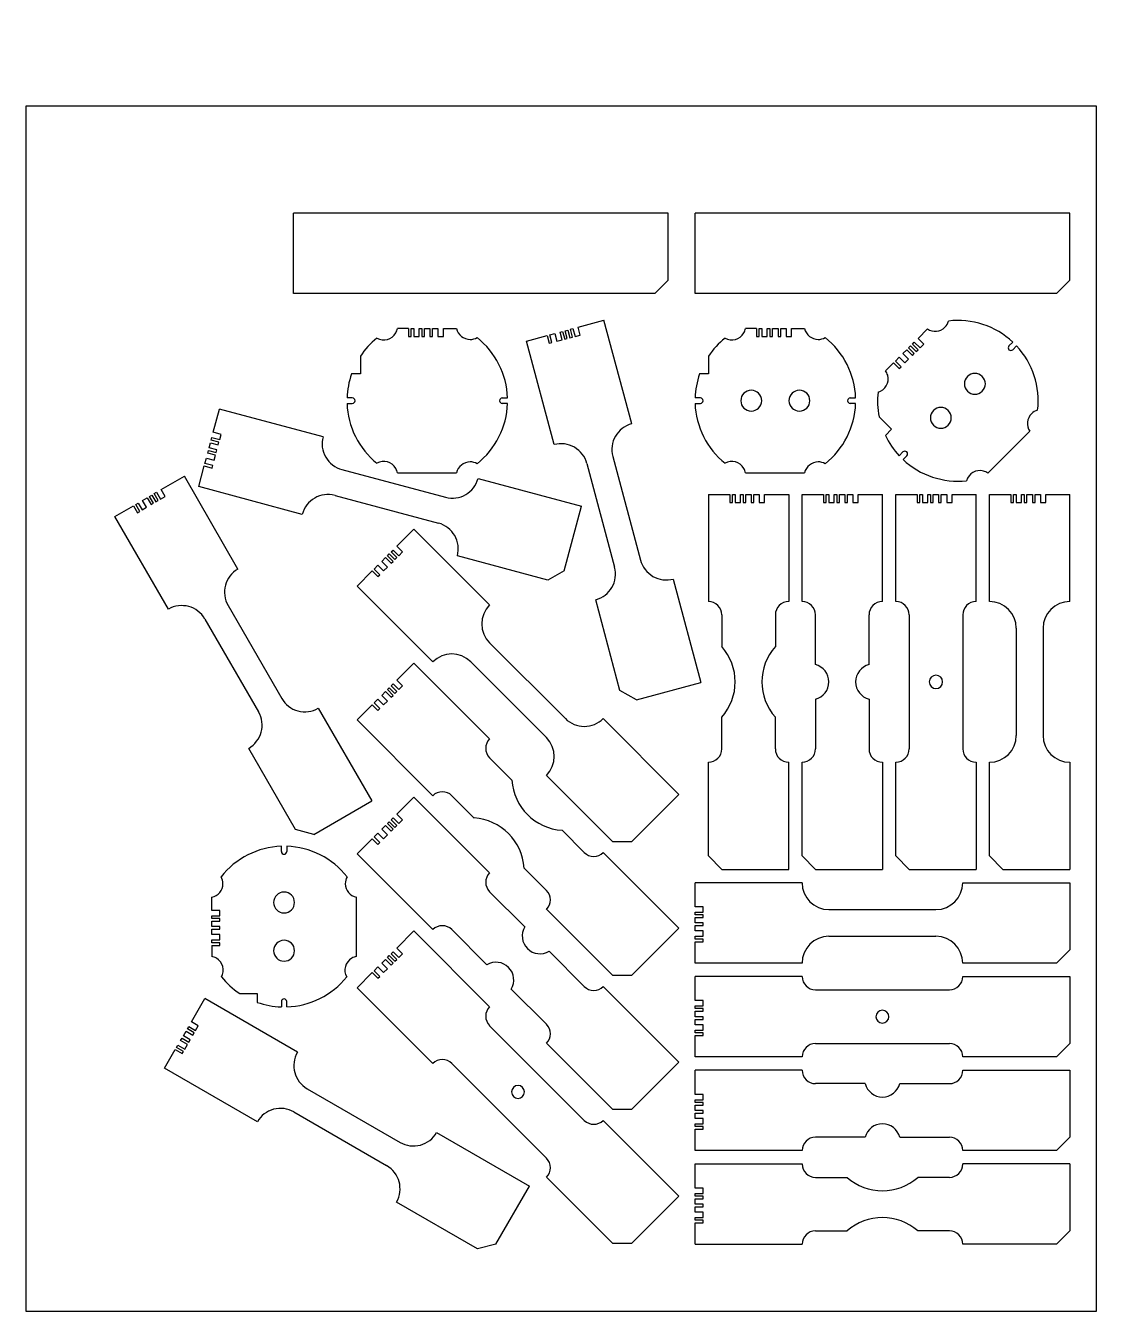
# Model space of a CAD drawing. Header units: millimetres. Extents: x 0 to 1262, y 0 to 480.
# Drawn here: x 430 to 832.5, y 0 to 480 of the extents above; entities that cross this region are included whole.
import ezdxf

# ---------------------------------------------------------------- set-up
doc = ezdxf.new("R2010")
doc.units = ezdxf.units.MM
doc.layers.get('0').update_dxf_attribs({"lineweight": 25, "true_color": 0xffffff})
for name, color, linetype, true_color in [('3', 7, 'Continuous', 0xffffff), ('4', 7, 'Continuous', 0xffffff), ('5', 7, 'Continuous', 0xffffff)]:
    doc.layers.add(name, color=color, linetype=linetype, true_color=true_color)

# ---------------------------------------------------------------- blocks, each defined once
blk = doc.blocks.new('block 18')
at = {"color": 3, "true_color": 0x00ff00}
for p, q in [((-7, 27), (-11.17, 27)), ((6, 27), (10.95, 27)), ((-25, 16.58), (-25, 10)), ((-25, 10), (-28.28, 10)), ((-28, 1), (-29.98, 1)), ((28, 1), (29.98, 1)), ((-29.98, -1), (-28, -1)), ((29.98, -1), (28, -1)), ((-11.17, -27), (10.95, -27))]:
    blk.add_line(p, q, dxfattribs=at)
at = {"color": 5, "true_color": 0x0000ff}
for p, q in [((-7, 27), (-7, 24)), ((-7, 24), (-6, 24)), ((-6, 24), (-6, 27)), ((-6, 27), (-5, 27)), ((-5, 27), (-5, 24)), ((-5, 24), (-3, 24)), ((-3, 24), (-3, 27)), ((-3, 27), (-1, 27)), ((-1, 27), (-1, 24)), ((-1, 24), (0, 24)), ((0, 24), (0, 27)), ((0, 27), (2, 27)), ((2, 27), (2, 24)), ((2, 24), (3, 24)), ((3, 24), (3, 27)), ((3, 27), (4, 27)), ((4, 27), (4, 24)), ((4, 24), (6, 24)), ((6, 24), (6, 27))]:
    blk.add_line(p, q, dxfattribs=at)
at = {"color": 3, "true_color": 0x00ff00}
for centre, radius, start, end in [((-16.25, 27.86), 5.15, 240.3428, 330), ((-16.25, 27.86), 5.15, 330, 350.4277), ((16, 28), 5.15, 191.1965, 270), ((0, 0), 30, 128.7972, 146.4427), ((16, 28), 5.15, 270, 300.1674), ((0, 0), 30, 1.9102, 51.713), ((0, 0), 30, 160.5288, 178.0898), ((-28, 0), 1, 0, 90), ((-28, 0), 1, 270, 0), ((28, 0), 1, 90, 270), ((0, 0), 30, 181.9102, 231.2028), ((0, 0), 30, 308.287, 358.0898), ((-16.25, -27.86), 5.15, 30, 119.6572), ((16, -28), 5.15, 90, 168.8035), ((16, -28), 5.15, 59.8326, 90), ((-16.25, -27.86), 5.15, 9.5723, 30)]:
    blk.add_arc(centre, radius, start, end, dxfattribs=at)
at = {"color": 5, "true_color": 0x0000ff}
for centre, start, end in [((-9, 0), 90, 270), ((-9, 0), 270, 90), ((9, 0), 90, 270), ((9, 0), 270, 90)]:
    blk.add_arc(centre, 3.9, start, end, dxfattribs=at)
blk = doc.blocks.new('block 2')
at = {"color": 3, "true_color": 0x00ff00}
for p, q in [((-2.33, -8.69), (0, 0)), ((-7.76, -28.98), (-5.69, -21.25)), ((128.76, -60.38), (135.23, -36.23)), ((122.64, -63.92), (88.83, -54.86)), ((128.76, -60.38), (122.64, -63.92))]:
    blk.add_line(p, q, dxfattribs=at)
at = {"color": 5, "true_color": 0x0000ff}
for p, q in [((0.57, -9.47), (-2.33, -8.69)), ((0.05, -11.4), (0.57, -9.47)), ((-3.88, -14.49), (-3.36, -12.56)), ((-3.36, -12.56), (-0.47, -13.33)), ((-3.11, -11.59), (-2.85, -10.63)), ((-0.21, -12.37), (-3.11, -11.59)), ((-2.85, -10.63), (0.05, -11.4)), ((-0.47, -13.33), (-0.21, -12.37)), ((-5.44, -20.28), (-4.92, -18.35)), ((-4.92, -18.35), (-2.02, -19.13)), ((-4.4, -16.42), (-4.14, -15.45)), ((-1.5, -17.2), (-4.4, -16.42)), ((-4.14, -15.45), (-1.24, -16.23)), ((-0.98, -15.27), (-3.88, -14.49)), ((-2.02, -19.13), (-1.5, -17.2)), ((-1.24, -16.23), (-0.98, -15.27)), ((-5.69, -21.25), (-2.8, -22.03)), ((-2.54, -21.06), (-5.44, -20.28)), ((-2.8, -22.03), (-2.54, -21.06))]:
    blk.add_line(p, q, dxfattribs=at)
at = {"layer": '3', "color": 3, "linetype": 'Continuous', "true_color": 0x00ff00}
for p, q in [((38.64, -10.35), (0, 0)), ((96.59, -25.88), (135.23, -36.23)), ((30.87, -39.33), (-7.76, -28.98))]:
    blk.add_line(p, q, dxfattribs=at)
at = {"layer": '4', "color": 4, "linetype": 'Continuous', "true_color": 0x00ffff}
for centre, start, end in [((48.3, -12.94), 165, 255), ((86.93, -23.29), 255, 345), ((40.53, -41.92), 75, 165), ((79.17, -52.27), 345, 75)]:
    blk.add_arc(centre, 10, start, end, dxfattribs=at)
at = {"layer": '5', "color": 5, "linetype": 'Continuous', "true_color": 0x0000ff}
for p, q in [((45.71, -22.6), (84.35, -32.95)), ((43.12, -32.26), (81.76, -42.61))]:
    blk.add_line(p, q, dxfattribs=at)
blk = doc.blocks.new('block 8')
at = {"color": 3, "true_color": 0x00ff00}
for p, q in [((-6.36, -6.36), (0, 0)), ((-21.21, -21.21), (-15.56, -15.56)), ((74.25, -116.67), (49.5, -91.92)), ((81.32, -116.67), (98.99, -98.99)), ((81.32, -116.67), (74.25, -116.67))]:
    blk.add_line(p, q, dxfattribs=at)
at = {"color": 5, "true_color": 0x0000ff}
for p, q in [((-9.9, -9.9), (-9.19, -9.19)), ((-9.19, -9.19), (-7.07, -11.31)), ((-8.49, -8.49), (-7.78, -7.78)), ((-6.36, -10.61), (-8.49, -8.49)), ((-7.78, -7.78), (-5.66, -9.9)), ((-4.24, -8.49), (-6.36, -6.36)), ((-5.66, -9.9), (-4.24, -8.49)), ((-14.85, -14.85), (-13.44, -13.44)), ((-13.44, -13.44), (-11.31, -15.56)), ((-12.02, -12.02), (-10.61, -10.61)), ((-9.9, -14.14), (-12.02, -12.02)), ((-11.31, -15.56), (-9.9, -14.14)), ((-10.61, -10.61), (-8.49, -12.73)), ((-7.78, -12.02), (-9.9, -9.9)), ((-8.49, -12.73), (-7.78, -12.02)), ((-7.07, -11.31), (-6.36, -10.61)), ((-15.56, -15.56), (-13.44, -17.68)), ((-12.73, -16.97), (-14.85, -14.85)), ((-13.44, -17.68), (-12.73, -16.97))]:
    blk.add_line(p, q, dxfattribs=at)
at = {"layer": '3', "color": 3, "linetype": 'Continuous', "true_color": 0x00ff00}
for p, q in [((28.28, -28.28), (0, 0)), ((7.07, -49.5), (-21.21, -21.21)), ((70.71, -70.71), (98.99, -98.99))]:
    blk.add_line(p, q, dxfattribs=at)
at = {"layer": '4', "color": 4, "linetype": 'Continuous', "true_color": 0x00ffff}
for p, q in [((41.4, -48.47), (28.28, -35.36)), ((27.26, -62.61), (14.14, -49.5)), ((50.53, -57.6), (63.64, -70.71)), ((36.38, -71.74), (49.5, -84.85))]:
    blk.add_line(p, q, dxfattribs=at)
for centre, start, end in [((31.82, -31.82), 135, 225), ((10.61, -53.03), 45, 135), ((67.18, -67.18), 225, 315), ((45.96, -88.39), 315, 45)]:
    blk.add_arc(centre, 5, start, end, dxfattribs=at)
at = {"layer": '5', "color": 5, "linetype": 'Continuous', "true_color": 0x0000ff}
for centre, start, end in [((47.14, -51.85), 149.4775, 300.5225), ((30.64, -68.35), 329.4775, 120.5225)]:
    blk.add_arc(centre, 6.67, start, end, dxfattribs=at)
blk = doc.blocks.new('block 28')
at = {"color": 3, "true_color": 0x00ff00}
for p, q in [((-6.36, -6.36), (0, 0)), ((-21.21, -21.21), (-15.56, -15.56)), ((74.25, -116.67), (49.5, -91.92)), ((81.32, -116.67), (98.99, -98.99)), ((81.32, -116.67), (74.25, -116.67))]:
    blk.add_line(p, q, dxfattribs=at)
at = {"color": 5, "true_color": 0x0000ff}
for p, q in [((-9.9, -9.9), (-9.19, -9.19)), ((-9.19, -9.19), (-7.07, -11.31)), ((-8.49, -8.49), (-7.78, -7.78)), ((-6.36, -10.61), (-8.49, -8.49)), ((-7.78, -7.78), (-5.66, -9.9)), ((-4.24, -8.49), (-6.36, -6.36)), ((-5.66, -9.9), (-4.24, -8.49)), ((-14.85, -14.85), (-13.44, -13.44)), ((-13.44, -13.44), (-11.31, -15.56)), ((-12.02, -12.02), (-10.61, -10.61)), ((-9.9, -14.14), (-12.02, -12.02)), ((-11.31, -15.56), (-9.9, -14.14)), ((-10.61, -10.61), (-8.49, -12.73)), ((-7.78, -12.02), (-9.9, -9.9)), ((-8.49, -12.73), (-7.78, -12.02)), ((-7.07, -11.31), (-6.36, -10.61)), ((-15.56, -15.56), (-13.44, -17.68)), ((-12.73, -16.97), (-14.85, -14.85)), ((-13.44, -17.68), (-12.73, -16.97))]:
    blk.add_line(p, q, dxfattribs=at)
at = {"layer": '3', "color": 3, "linetype": 'Continuous', "true_color": 0x00ff00}
for p, q in [((28.28, -28.28), (0, 0)), ((7.07, -49.5), (-21.21, -21.21)), ((70.71, -70.71), (98.99, -98.99))]:
    blk.add_line(p, q, dxfattribs=at)
at = {"layer": '4', "color": 4, "linetype": 'Continuous', "true_color": 0x00ffff}
for centre, start, end in [((35.36, -35.36), 135, 225), ((14.14, -56.57), 45, 135), ((63.64, -63.64), 225, 315), ((42.43, -84.85), 315, 45)]:
    blk.add_arc(centre, 10, start, end, dxfattribs=at)
at = {"layer": '5', "color": 5, "linetype": 'Continuous', "true_color": 0x0000ff}
for p, q in [((28.28, -42.43), (56.57, -70.71)), ((21.21, -49.5), (49.5, -77.78))]:
    blk.add_line(p, q, dxfattribs=at)
blk = doc.blocks.new('block 29')
at = {"color": 3, "true_color": 0x00ff00}
for p, q in [((-6.36, -6.36), (0, 0)), ((-21.21, -21.21), (-15.56, -15.56)), ((74.25, -116.67), (49.5, -91.92)), ((81.32, -116.67), (98.99, -98.99)), ((81.32, -116.67), (74.25, -116.67))]:
    blk.add_line(p, q, dxfattribs=at)
at = {"color": 5, "true_color": 0x0000ff}
for p, q in [((-9.9, -9.9), (-9.19, -9.19)), ((-9.19, -9.19), (-7.07, -11.31)), ((-8.49, -8.49), (-7.78, -7.78)), ((-6.36, -10.61), (-8.49, -8.49)), ((-7.78, -7.78), (-5.66, -9.9)), ((-4.24, -8.49), (-6.36, -6.36)), ((-5.66, -9.9), (-4.24, -8.49)), ((-14.85, -14.85), (-13.44, -13.44)), ((-13.44, -13.44), (-11.31, -15.56)), ((-12.02, -12.02), (-10.61, -10.61)), ((-9.9, -14.14), (-12.02, -12.02)), ((-11.31, -15.56), (-9.9, -14.14)), ((-10.61, -10.61), (-8.49, -12.73)), ((-7.78, -12.02), (-9.9, -9.9)), ((-8.49, -12.73), (-7.78, -12.02)), ((-7.07, -11.31), (-6.36, -10.61)), ((-15.56, -15.56), (-13.44, -17.68)), ((-12.73, -16.97), (-14.85, -14.85)), ((-13.44, -17.68), (-12.73, -16.97))]:
    blk.add_line(p, q, dxfattribs=at)
at = {"layer": '3', "color": 3, "linetype": 'Continuous', "true_color": 0x00ff00}
for p, q in [((0, 0), (28.28, -28.28)), ((-21.21, -21.21), (7.07, -49.5)), ((98.99, -98.99), (70.71, -70.71))]:
    blk.add_line(p, q, dxfattribs=at)
at = {"layer": '4', "color": 4, "linetype": 'Continuous', "true_color": 0x00ffff}
for p, q in [((28.28, -35.36), (36.61, -43.68)), ((14.14, -49.5), (22.47, -57.82)), ((63.64, -70.71), (55.32, -62.39)), ((49.5, -84.85), (41.17, -76.53))]:
    blk.add_line(p, q, dxfattribs=at)
for centre, start, end in [((31.82, -31.82), 135, 225), ((10.61, -53.03), 45, 135), ((67.18, -67.18), 225, 315), ((45.96, -88.39), 315, 45)]:
    blk.add_arc(centre, 5, start, end, dxfattribs=at)
at = {"layer": '5', "color": 5, "linetype": 'Continuous', "true_color": 0x0000ff}
for centre, start, end in [((56.57, -42.43), 183.5904, 266.4096), ((21.21, -77.78), 3.5904, 86.4096)]:
    blk.add_arc(centre, 20, start, end, dxfattribs=at)
blk = doc.blocks.new('block 33')
at = {"color": 3, "true_color": 0x00ff00}
for p, q in [((-8.66, -5), (0, 0)), ((-25.98, -15), (-19.05, -11)), ((41.52, -131.91), (24.02, -101.6)), ((48.35, -133.74), (70, -121.24)), ((48.35, -133.74), (41.52, -131.91))]:
    blk.add_line(p, q, dxfattribs=at)
at = {"color": 5, "true_color": 0x0000ff}
for p, q in [((-15.59, -9), (-13.86, -8)), ((-14.09, -11.6), (-15.59, -9)), ((-13.86, -8), (-12.36, -10.6)), ((-12.99, -7.5), (-12.12, -7)), ((-11.49, -10.1), (-12.99, -7.5)), ((-12.12, -7), (-10.62, -9.6)), ((-11.26, -6.5), (-10.39, -6)), ((-9.76, -9.1), (-11.26, -6.5)), ((-10.62, -9.6), (-9.76, -9.1)), ((-10.39, -6), (-8.89, -8.6)), ((-8.89, -8.6), (-7.16, -7.6)), ((-7.16, -7.6), (-8.66, -5)), ((-19.05, -11), (-17.55, -13.6)), ((-18.19, -10.5), (-17.32, -10)), ((-16.69, -13.1), (-18.19, -10.5)), ((-17.55, -13.6), (-16.69, -13.1)), ((-17.32, -10), (-15.82, -12.6)), ((-15.82, -12.6), (-14.09, -11.6)), ((-12.36, -10.6), (-11.49, -10.1))]:
    blk.add_line(p, q, dxfattribs=at)
at = {"layer": '3', "color": 3, "linetype": 'Continuous', "true_color": 0x00ff00}
for p, q in [((20, -34.64), (0, 0)), ((-5.98, -49.64), (-25.98, -15)), ((50, -86.6), (70, -121.24))]:
    blk.add_line(p, q, dxfattribs=at)
at = {"layer": '4', "color": 4, "linetype": 'Continuous', "true_color": 0x00ffff}
for centre, start, end in [((25, -43.3), 120, 210), ((-0.98, -58.3), 30, 120), ((45, -77.94), 210, 300), ((19.02, -92.94), 300, 30)]:
    blk.add_arc(centre, 10, start, end, dxfattribs=at)
at = {"layer": '5', "color": 5, "linetype": 'Continuous', "true_color": 0x0000ff}
for p, q in [((16.34, -48.3), (36.34, -82.94)), ((7.68, -53.3), (27.68, -87.94))]:
    blk.add_line(p, q, dxfattribs=at)
blk = doc.blocks.new('block 35')
at = {"color": 3, "true_color": 0x00ff00}
for p, q in [((-9.66, -2.59), (0, 0)), ((-28.98, -7.76), (-21.25, -5.69)), ((5.96, -138.16), (-3.1, -104.36)), ((12.09, -141.7), (5.96, -138.16)), ((12.09, -141.7), (36.23, -135.23))]:
    blk.add_line(p, q, dxfattribs=at)
at = {"color": 5, "true_color": 0x0000ff}
for p, q in [((-16.42, -4.4), (-15.45, -4.14)), ((-15.64, -7.3), (-16.42, -4.4)), ((-15.45, -4.14), (-14.68, -7.04)), ((-14.49, -3.88), (-13.52, -3.62)), ((-13.71, -6.78), (-14.49, -3.88)), ((-13.52, -3.62), (-12.75, -6.52)), ((-12.56, -3.36), (-11.59, -3.11)), ((-11.78, -6.26), (-12.56, -3.36)), ((-11.59, -3.11), (-10.81, -6)), ((-8.88, -5.49), (-9.66, -2.59)), ((-21.25, -5.69), (-20.47, -8.59)), ((-20.47, -8.59), (-19.51, -8.33)), ((-20.28, -5.44), (-18.35, -4.92)), ((-19.51, -8.33), (-20.28, -5.44)), ((-18.35, -4.92), (-17.58, -7.82)), ((-17.58, -7.82), (-15.64, -7.3)), ((-14.68, -7.04), (-13.71, -6.78)), ((-12.75, -6.52), (-11.78, -6.26)), ((-10.81, -6), (-8.88, -5.49))]:
    blk.add_line(p, q, dxfattribs=at)
at = {"layer": '3', "color": 3, "linetype": 'Continuous', "true_color": 0x00ff00}
for p, q in [((10.35, -38.64), (0, 0)), ((-18.63, -46.4), (-28.98, -7.76)), ((25.88, -96.59), (36.23, -135.23))]:
    blk.add_line(p, q, dxfattribs=at)
at = {"layer": '4', "color": 4, "linetype": 'Continuous', "true_color": 0x00ffff}
for centre, start, end in [((12.94, -48.3), 105, 195), ((-16.04, -56.06), 15, 105), ((23.29, -86.93), 195, 285), ((-5.68, -94.7), 285, 15)]:
    blk.add_arc(centre, 10, start, end, dxfattribs=at)
at = {"layer": '5', "color": 5, "linetype": 'Continuous', "true_color": 0x0000ff}
for p, q in [((3.28, -50.88), (13.63, -89.52)), ((-6.38, -53.47), (3.98, -92.11))]:
    blk.add_line(p, q, dxfattribs=at)
blk = doc.blocks.new('laser_setup')
at = {"color": 3, "true_color": 0x00ff00}
for p, q in [((-116.67, -74.25), (-21.21, 21.21)), ((-21.21, 21.21), (0, 0)), ((-98.99, -98.99), (0, 0)), ((-116.67, -81.32), (-116.67, -74.25)), ((-116.67, -81.32), (-98.99, -98.99))]:
    blk.add_line(p, q, dxfattribs=at)
blk = doc.blocks.new('block 45')
at = {"color": 3, "true_color": 0x00ff00}
for p, q in [((-30, 0), (-22, 0)), ((-9, 0), (0, 0)), ((-30, -135), (-30, -100)), ((-25, -140), (-30, -135)), ((-25, -140), (0, -140))]:
    blk.add_line(p, q, dxfattribs=at)
at = {"color": 5, "true_color": 0x0000ff}
for p, q in [((-22, 0), (-22, -3)), ((-21, -3), (-21, 0)), ((-21, 0), (-20, 0)), ((-20, 0), (-20, -3)), ((-18, -3), (-18, 0)), ((-18, 0), (-17, 0)), ((-17, 0), (-17, -3)), ((-16, -3), (-16, 0)), ((-16, 0), (-14, 0)), ((-14, 0), (-14, -3)), ((-13, -3), (-13, 0)), ((-13, 0), (-11, 0)), ((-11, 0), (-11, -3)), ((-9, -3), (-9, 0)), ((-22, -3), (-21, -3)), ((-20, -3), (-18, -3)), ((-17, -3), (-16, -3)), ((-14, -3), (-13, -3)), ((-11, -3), (-9, -3))]:
    blk.add_line(p, q, dxfattribs=at)
at = {"layer": '3', "color": 3, "linetype": 'Continuous', "true_color": 0x00ff00}
for p, q in [((-30, 0), (-30, -40)), ((0, 0), (0, -40)), ((0, -140), (0, -100))]:
    blk.add_line(p, q, dxfattribs=at)
at = {"layer": '4', "color": 4, "linetype": 'Continuous', "true_color": 0x00ffff}
for p, q in [((-25, -45), (-25, -56.77)), ((-5, -45), (-5, -56.77)), ((-25, -95), (-25, -83.23)), ((-5, -95), (-5, -83.23))]:
    blk.add_line(p, q, dxfattribs=at)
for centre, start, end in [((-30, -45), 0, 90), ((0, -45), 90, 180), ((-30, -95), 270, 0), ((0, -95), 180, 270)]:
    blk.add_arc(centre, 5, start, end, dxfattribs=at)
at = {"layer": '5', "color": 5, "linetype": 'Continuous', "true_color": 0x0000ff}
for centre, start, end in [((-40, -70), 318.5904, 41.4096), ((10, -70), 138.5904, 221.4096)]:
    blk.add_arc(centre, 20, start, end, dxfattribs=at)
blk = doc.blocks.new('block 46')
at = {"color": 3, "true_color": 0x00ff00}
for p, q in [((-30, 0), (-22, 0)), ((-9, 0), (0, 0)), ((-30, -135), (-30, -100)), ((-25, -140), (-30, -135)), ((-25, -140), (0, -140))]:
    blk.add_line(p, q, dxfattribs=at)
at = {"color": 5, "true_color": 0x0000ff}
for p, q in [((-22, 0), (-22, -3)), ((-21, -3), (-21, 0)), ((-21, 0), (-20, 0)), ((-20, 0), (-20, -3)), ((-18, -3), (-18, 0)), ((-18, 0), (-17, 0)), ((-17, 0), (-17, -3)), ((-16, -3), (-16, 0)), ((-16, 0), (-14, 0)), ((-14, 0), (-14, -3)), ((-13, -3), (-13, 0)), ((-13, 0), (-11, 0)), ((-11, 0), (-11, -3)), ((-9, -3), (-9, 0)), ((-22, -3), (-21, -3)), ((-20, -3), (-18, -3)), ((-17, -3), (-16, -3)), ((-14, -3), (-13, -3)), ((-11, -3), (-9, -3))]:
    blk.add_line(p, q, dxfattribs=at)
at = {"layer": '3', "color": 3, "linetype": 'Continuous', "true_color": 0x00ff00}
for p, q in [((-30, -40), (-30, 0)), ((0, -40), (0, 0)), ((0, -100), (0, -140))]:
    blk.add_line(p, q, dxfattribs=at)
at = {"layer": '4', "color": 4, "linetype": 'Continuous', "true_color": 0x00ffff}
for p, q in [((-25, -63.55), (-25, -45)), ((-5, -63.55), (-5, -45)), ((-25, -76.45), (-25, -95)), ((-5, -76.45), (-5, -95))]:
    blk.add_line(p, q, dxfattribs=at)
for centre, start, end in [((-30, -45), 0, 90), ((0, -45), 90, 180), ((-30, -95), 270, 0), ((0, -95), 180, 270)]:
    blk.add_arc(centre, 5, start, end, dxfattribs=at)
at = {"layer": '5', "color": 5, "linetype": 'Continuous', "true_color": 0x0000ff}
for centre, start, end in [((-26.67, -70), 284.4775, 75.5225), ((-3.33, -70), 104.4775, 255.5225)]:
    blk.add_arc(centre, 6.67, start, end, dxfattribs=at)
blk = doc.blocks.new('block 47')
at = {"color": 3, "true_color": 0x00ff00}
for p, q in [((-30, 0), (-22, 0)), ((-9, 0), (0, 0)), ((-30, -135), (-30, -100)), ((-25, -140), (-30, -135)), ((-25, -140), (0, -140))]:
    blk.add_line(p, q, dxfattribs=at)
at = {"color": 5, "true_color": 0x0000ff}
for p, q in [((-22, 0), (-22, -3)), ((-21, -3), (-21, 0)), ((-21, 0), (-20, 0)), ((-20, 0), (-20, -3)), ((-18, -3), (-18, 0)), ((-18, 0), (-17, 0)), ((-17, 0), (-17, -3)), ((-16, -3), (-16, 0)), ((-16, 0), (-14, 0)), ((-14, 0), (-14, -3)), ((-13, -3), (-13, 0)), ((-13, 0), (-11, 0)), ((-11, 0), (-11, -3)), ((-9, -3), (-9, 0)), ((-22, -3), (-21, -3)), ((-20, -3), (-18, -3)), ((-17, -3), (-16, -3)), ((-14, -3), (-13, -3)), ((-11, -3), (-9, -3))]:
    blk.add_line(p, q, dxfattribs=at)
at = {"layer": '3', "color": 3, "linetype": 'Continuous', "true_color": 0x00ff00}
for p, q in [((-30, -40), (-30, 0)), ((0, -40), (0, 0)), ((0, -100), (0, -140))]:
    blk.add_line(p, q, dxfattribs=at)
at = {"layer": '4', "color": 4, "linetype": 'Continuous', "true_color": 0x00ffff}
for centre, start, end in [((-30, -45), 360, 90), ((0, -45), 90, 180), ((-30, -95), 270, 0), ((0, -95), 180, 270)]:
    blk.add_arc(centre, 5, start, end, dxfattribs=at)
at = {"layer": '5', "color": 5, "linetype": 'Continuous', "true_color": 0x0000ff}
for p, q in [((-25, -45), (-25, -95)), ((-5, -45), (-5, -95))]:
    blk.add_line(p, q, dxfattribs=at)
for start, end in [(90, 180), (180, 270), (0, 90), (270, 0)]:
    blk.add_arc((-15, -70), 2.5, start, end, dxfattribs=at)
blk = doc.blocks.new('block 48')
at = {"color": 3, "true_color": 0x00ff00}
for p, q in [((-30, 0), (-22, 0)), ((-9, 0), (0, 0)), ((-30, -135), (-30, -100)), ((-25, -140), (-30, -135)), ((-25, -140), (0, -140))]:
    blk.add_line(p, q, dxfattribs=at)
at = {"color": 5, "true_color": 0x0000ff}
for p, q in [((-22, 0), (-22, -3)), ((-21, -3), (-21, 0)), ((-21, 0), (-20, 0)), ((-20, 0), (-20, -3)), ((-18, -3), (-18, 0)), ((-18, 0), (-17, 0)), ((-17, 0), (-17, -3)), ((-16, -3), (-16, 0)), ((-16, 0), (-14, 0)), ((-14, 0), (-14, -3)), ((-13, -3), (-13, 0)), ((-13, 0), (-11, 0)), ((-11, 0), (-11, -3)), ((-9, -3), (-9, 0)), ((-22, -3), (-21, -3)), ((-20, -3), (-18, -3)), ((-17, -3), (-16, -3)), ((-14, -3), (-13, -3)), ((-11, -3), (-9, -3))]:
    blk.add_line(p, q, dxfattribs=at)
at = {"layer": '3', "color": 3, "linetype": 'Continuous', "true_color": 0x00ff00}
for p, q in [((-30, -40), (-30, 0)), ((0, -40), (0, 0)), ((0, -100), (0, -140))]:
    blk.add_line(p, q, dxfattribs=at)
at = {"layer": '4', "color": 4, "linetype": 'Continuous', "true_color": 0x00ffff}
for centre, start, end in [((-30, -50), 0, 90), ((0, -50), 90, 180), ((-30, -90), 270, 0), ((0, -90), 180, 270)]:
    blk.add_arc(centre, 10, start, end, dxfattribs=at)
at = {"layer": '5', "color": 5, "linetype": 'Continuous', "true_color": 0x0000ff}
for p, q in [((-20, -50), (-20, -90)), ((-10, -50), (-10, -90))]:
    blk.add_line(p, q, dxfattribs=at)
blk = doc.blocks.new('block 49')
at = {"color": 3, "true_color": 0x00ff00}
for p, q in [((140, 0), (140, -25)), ((0, -9), (0, 0)), ((0, -30), (0, -22)), ((140, -25), (135, -30)), ((135, -30), (100, -30))]:
    blk.add_line(p, q, dxfattribs=at)
at = {"color": 5, "true_color": 0x0000ff}
for p, q in [((3, -9), (0, -9)), ((3, -11), (3, -9)), ((0, -12), (0, -11)), ((0, -11), (3, -11)), ((3, -12), (0, -12)), ((0, -15), (0, -13)), ((0, -13), (3, -13)), ((3, -13), (3, -12)), ((3, -15), (0, -15)), ((0, -18), (0, -16)), ((0, -16), (3, -16)), ((3, -18), (0, -18)), ((3, -16), (3, -15)), ((3, -20), (3, -18)), ((0, -21), (0, -20)), ((0, -20), (3, -20)), ((3, -21), (0, -21)), ((0, -22), (3, -22)), ((3, -22), (3, -21))]:
    blk.add_line(p, q, dxfattribs=at)
at = {"layer": '3', "color": 3, "linetype": 'Continuous', "true_color": 0x00ff00}
for p, q in [((40, 0), (0, 0)), ((100, 0), (140, 0)), ((40, -30), (0, -30))]:
    blk.add_line(p, q, dxfattribs=at)
at = {"layer": '4', "color": 4, "linetype": 'Continuous', "true_color": 0x00ffff}
for centre, start, end in [((50, 0), 180, 270), ((90, 0), 270, 360), ((50, -30), 90, 180), ((90, -30), 0, 90)]:
    blk.add_arc(centre, 10, start, end, dxfattribs=at)
at = {"layer": '5', "color": 5, "linetype": 'Continuous', "true_color": 0x0000ff}
for p, q in [((50, -10), (90, -10)), ((50, -20), (90, -20))]:
    blk.add_line(p, q, dxfattribs=at)
blk = doc.blocks.new('block 51')
at = {"color": 3, "true_color": 0x00ff00}
for p, q in [((0, -9), (0, 0)), ((140, 0), (140, -25)), ((0, -30), (0, -22)), ((140, -25), (135, -30)), ((135, -30), (100, -30))]:
    blk.add_line(p, q, dxfattribs=at)
at = {"color": 5, "true_color": 0x0000ff}
for p, q in [((3, -9), (0, -9)), ((3, -11), (3, -9)), ((0, -12), (0, -11)), ((0, -11), (3, -11)), ((3, -12), (0, -12)), ((0, -15), (0, -13)), ((0, -13), (3, -13)), ((3, -13), (3, -12)), ((3, -15), (0, -15)), ((0, -18), (0, -16)), ((0, -16), (3, -16)), ((3, -18), (0, -18)), ((3, -16), (3, -15)), ((3, -20), (3, -18)), ((0, -21), (0, -20)), ((0, -20), (3, -20)), ((3, -21), (0, -21)), ((0, -22), (3, -22)), ((3, -22), (3, -21))]:
    blk.add_line(p, q, dxfattribs=at)
at = {"layer": '3', "color": 3, "linetype": 'Continuous', "true_color": 0x00ff00}
for p, q in [((40, 0), (0, 0)), ((100, 0), (140, 0)), ((40, -30), (0, -30))]:
    blk.add_line(p, q, dxfattribs=at)
at = {"layer": '4', "color": 4, "linetype": 'Continuous', "true_color": 0x00ffff}
for p, q in [((63.55, -5), (45, -5)), ((76.45, -5), (95, -5)), ((63.55, -25), (45, -25)), ((76.45, -25), (95, -25))]:
    blk.add_line(p, q, dxfattribs=at)
for centre, start, end in [((45, 0), 180, 270), ((95, 0), 270, 0), ((45, -30), 90, 180), ((95, -30), 0, 90)]:
    blk.add_arc(centre, 5, start, end, dxfattribs=at)
at = {"layer": '5', "color": 5, "linetype": 'Continuous', "true_color": 0x0000ff}
for centre, start, end in [((70, -3.33), 194.4775, 345.5225), ((70, -26.67), 14.4775, 165.5225)]:
    blk.add_arc(centre, 6.67, start, end, dxfattribs=at)
blk = doc.blocks.new('block 52')
at = {"color": 3, "true_color": 0x00ff00}
for p, q in [((0, -9), (0, 0)), ((140, 0), (140, -25)), ((0, -30), (0, -22)), ((140, -25), (135, -30)), ((135, -30), (100, -30))]:
    blk.add_line(p, q, dxfattribs=at)
at = {"color": 5, "true_color": 0x0000ff}
for p, q in [((3, -9), (0, -9)), ((3, -11), (3, -9)), ((0, -12), (0, -11)), ((0, -11), (3, -11)), ((3, -12), (0, -12)), ((0, -15), (0, -13)), ((0, -13), (3, -13)), ((3, -13), (3, -12)), ((3, -15), (0, -15)), ((0, -18), (0, -16)), ((0, -16), (3, -16)), ((3, -18), (0, -18)), ((3, -16), (3, -15)), ((3, -20), (3, -18)), ((0, -21), (0, -20)), ((0, -20), (3, -20)), ((3, -21), (0, -21)), ((0, -22), (3, -22)), ((3, -22), (3, -21))]:
    blk.add_line(p, q, dxfattribs=at)
at = {"layer": '3', "color": 3, "linetype": 'Continuous', "true_color": 0x00ff00}
for p, q in [((0, 0), (40, 0)), ((140, 0), (100, 0)), ((0, -30), (40, -30))]:
    blk.add_line(p, q, dxfattribs=at)
at = {"layer": '4', "color": 4, "linetype": 'Continuous', "true_color": 0x00ffff}
for p, q in [((45, -5), (56.77, -5)), ((95, -5), (83.23, -5)), ((45, -25), (56.77, -25)), ((95, -25), (83.23, -25))]:
    blk.add_line(p, q, dxfattribs=at)
for centre, start, end in [((45, 0), 180, 270), ((95, 0), 270, 0), ((45, -30), 90, 180), ((95, -30), 0, 90)]:
    blk.add_arc(centre, 5, start, end, dxfattribs=at)
at = {"layer": '5', "color": 5, "linetype": 'Continuous', "true_color": 0x0000ff}
for centre, start, end in [((70, 10), 228.5904, 311.4096), ((70, -40), 48.5904, 131.4096)]:
    blk.add_arc(centre, 20, start, end, dxfattribs=at)
blk = doc.blocks.new('block 4')
at = {"color": 3, "true_color": 0x00ff00}
for p, q in [((-5, -8.66), (0, 0)), ((-15, -25.98), (-11, -19.05)), ((108.74, -91.65), (121.24, -70)), ((101.91, -93.48), (71.6, -75.98)), ((108.74, -91.65), (101.91, -93.48))]:
    blk.add_line(p, q, dxfattribs=at)
at = {"color": 5, "true_color": 0x0000ff}
for p, q in [((-2.4, -10.16), (-5, -8.66)), ((-8, -13.86), (-7, -12.12)), ((-5.4, -15.36), (-8, -13.86)), ((-7, -12.12), (-4.4, -13.62)), ((-6.5, -11.26), (-6, -10.39)), ((-3.9, -12.76), (-6.5, -11.26)), ((-6, -10.39), (-3.4, -11.89)), ((-4.4, -13.62), (-3.9, -12.76)), ((-3.4, -11.89), (-2.4, -10.16)), ((-11, -19.05), (-8.4, -20.55)), ((-10.5, -18.19), (-10, -17.32)), ((-7.9, -19.69), (-10.5, -18.19)), ((-10, -17.32), (-7.4, -18.82)), ((-9, -15.59), (-8.5, -14.72)), ((-6.4, -17.09), (-9, -15.59)), ((-8.5, -14.72), (-5.9, -16.22)), ((-7.4, -18.82), (-6.4, -17.09)), ((-5.9, -16.22), (-5.4, -15.36)), ((-8.4, -20.55), (-7.9, -19.69))]:
    blk.add_line(p, q, dxfattribs=at)
at = {"layer": '3', "color": 3, "linetype": 'Continuous', "true_color": 0x00ff00}
for p, q in [((34.64, -20), (0, 0)), ((19.64, -45.98), (-15, -25.98)), ((86.6, -50), (121.24, -70))]:
    blk.add_line(p, q, dxfattribs=at)
at = {"layer": '4', "color": 4, "linetype": 'Continuous', "true_color": 0x00ffff}
for centre, start, end in [((43.3, -25), 150, 240), ((28.3, -50.98), 60, 150), ((77.94, -45), 240, 330), ((62.94, -70.98), 330, 60)]:
    blk.add_arc(centre, 10, start, end, dxfattribs=at)
at = {"layer": '5', "color": 5, "linetype": 'Continuous', "true_color": 0x0000ff}
for p, q in [((38.3, -33.66), (72.94, -53.66)), ((33.3, -42.32), (67.94, -62.32))]:
    blk.add_line(p, q, dxfattribs=at)
blk = doc.blocks.new('block 19')
at = {"color": 3, "true_color": 0x00ff00}
for p, q in [((-7, 27), (-11.17, 27)), ((6, 27), (10.95, 27)), ((-25, 16.58), (-25, 10)), ((-25, 10), (-28.28, 10)), ((-28, 1), (-29.98, 1)), ((28, 1), (29.98, 1)), ((-29.98, -1), (-28, -1)), ((29.98, -1), (28, -1)), ((-11.17, -27), (10.95, -27))]:
    blk.add_line(p, q, dxfattribs=at)
at = {"color": 5, "true_color": 0x0000ff}
for p, q in [((-7, 27), (-7, 24)), ((-7, 24), (-6, 24)), ((-6, 24), (-6, 27)), ((-6, 27), (-4, 27)), ((-4, 27), (-4, 24)), ((-4, 24), (-2, 24)), ((-2, 24), (-2, 27)), ((-2, 27), (0, 27)), ((0, 27), (0, 24)), ((0, 24), (1, 24)), ((1, 24), (1, 27)), ((1, 27), (2, 27)), ((2, 27), (2, 24)), ((2, 24), (3, 24)), ((3, 24), (3, 27)), ((3, 27), (4, 27)), ((4, 27), (4, 24)), ((4, 24), (6, 24)), ((6, 24), (6, 27))]:
    blk.add_line(p, q, dxfattribs=at)
at = {"color": 3, "true_color": 0x00ff00}
for centre, radius, start, end in [((-16.25, 27.86), 5.15, 240.3428, 330), ((-16.25, 27.86), 5.15, 330, 350.4277), ((16, 28), 5.15, 191.1965, 270), ((0, 0), 30, 128.7972, 146.4427), ((16, 28), 5.15, 270, 300.1674), ((0, 0), 30, 1.9102, 51.713), ((0, 0), 30, 160.5288, 178.0898), ((-28, 0), 1, 0, 90), ((-28, 0), 1, 270, 0), ((28, 0), 1, 90, 270), ((0, 0), 30, 181.9102, 231.2028), ((0, 0), 30, 308.287, 358.0898), ((-16.25, -27.86), 5.15, 30, 119.6572), ((16, -28), 5.15, 90, 168.8035), ((16, -28), 5.15, 59.8326, 90), ((-16.25, -27.86), 5.15, 9.5723, 30)]:
    blk.add_arc(centre, radius, start, end, dxfattribs=at)
at = {"color": 5, "true_color": 0x0000ff}
for centre, start, end in [((-9, 0), 90, 270), ((-9, 0), 270, 90), ((9, 0), 90, 270), ((9, 0), 270, 90)]:
    blk.add_arc(centre, 3.9, start, end, dxfattribs=at)
blk = doc.blocks.new('block 17')
at = {"color": 3, "true_color": 0x00ff00}
for p, q in [((-7, 27), (-11.17, 27)), ((6, 27), (10.95, 27)), ((-25, 16.58), (-25, 10)), ((-25, 10), (-28.28, 10)), ((-28, 1), (-29.98, 1)), ((28, 1), (29.98, 1)), ((-29.98, -1), (-28, -1)), ((29.98, -1), (28, -1)), ((-11.17, -27), (10.95, -27))]:
    blk.add_line(p, q, dxfattribs=at)
at = {"color": 5, "true_color": 0x0000ff}
for p, q in [((-7, 27), (-7, 24)), ((-7, 24), (-6, 24)), ((-6, 24), (-6, 27)), ((-6, 27), (-5, 27)), ((-5, 27), (-5, 24)), ((-5, 24), (-3, 24)), ((-3, 24), (-3, 27)), ((-3, 27), (-2, 27)), ((-2, 27), (-2, 24)), ((-2, 24), (-1, 24)), ((-1, 24), (-1, 27)), ((-1, 27), (1, 27)), ((1, 27), (1, 24)), ((1, 24), (2, 24)), ((2, 24), (2, 27)), ((2, 27), (4, 27)), ((4, 27), (4, 24)), ((4, 24), (6, 24)), ((6, 24), (6, 27))]:
    blk.add_line(p, q, dxfattribs=at)
at = {"color": 3, "true_color": 0x00ff00}
for centre, radius, start, end in [((-16.25, 27.86), 5.15, 240.3428, 330), ((-16.25, 27.86), 5.15, 330, 350.4277), ((16, 28), 5.15, 191.1965, 270), ((0, 0), 30, 128.7972, 146.4427), ((16, 28), 5.15, 270, 300.1674), ((0, 0), 30, 1.9102, 51.713), ((0, 0), 30, 160.5288, 178.0898), ((-28, 0), 1, 0, 90), ((-28, 0), 1, 270, 0), ((28, 0), 1, 90, 270), ((0, 0), 30, 181.9102, 231.2028), ((0, 0), 30, 308.287, 358.0898), ((-16.25, -27.86), 5.15, 30, 119.6572), ((16, -28), 5.15, 90, 168.8035), ((16, -28), 5.15, 59.8326, 90), ((-16.25, -27.86), 5.15, 9.5723, 30)]:
    blk.add_arc(centre, radius, start, end, dxfattribs=at)
at = {"color": 5, "true_color": 0x0000ff}
for centre, start, end in [((-9, 0), 90, 270), ((-9, 0), 270, 90), ((9, 0), 90, 270), ((9, 0), 270, 90)]:
    blk.add_arc(centre, 3.9, start, end, dxfattribs=at)
blk = doc.blocks.new('block 16')
at = {"color": 3, "true_color": 0x00ff00}
for p, q in [((-7, 27), (-11.17, 27)), ((6, 27), (10.95, 27)), ((-25, 16.58), (-25, 10)), ((-25, 10), (-28.28, 10)), ((-28, 1), (-29.98, 1)), ((28, 1), (29.98, 1)), ((-29.98, -1), (-28, -1)), ((29.98, -1), (28, -1)), ((-11.17, -27), (10.95, -27))]:
    blk.add_line(p, q, dxfattribs=at)
at = {"color": 5, "true_color": 0x0000ff}
for p, q in [((-7, 27), (-7, 24)), ((-7, 24), (-6, 24)), ((-6, 24), (-6, 27)), ((-6, 27), (-5, 27)), ((-5, 27), (-5, 24)), ((-5, 24), (-3, 24)), ((-3, 24), (-3, 27)), ((-3, 27), (-2, 27)), ((-2, 27), (-2, 24)), ((-2, 24), (-1, 24)), ((-1, 24), (-1, 27)), ((-1, 27), (1, 27)), ((1, 27), (1, 24)), ((1, 24), (2, 24)), ((2, 24), (2, 27)), ((2, 27), (4, 27)), ((4, 27), (4, 24)), ((4, 24), (6, 24)), ((6, 24), (6, 27))]:
    blk.add_line(p, q, dxfattribs=at)
at = {"color": 3, "true_color": 0x00ff00}
for centre, radius, start, end in [((-16.25, 27.86), 5.15, 240.3428, 330), ((-16.25, 27.86), 5.15, 330, 350.4277), ((16, 28), 5.15, 191.1965, 270), ((0, 0), 30, 128.7972, 146.4427), ((16, 28), 5.15, 270, 300.1674), ((0, 0), 30, 1.9102, 51.713), ((0, 0), 30, 160.5288, 178.0898), ((-28, 0), 1, 0, 90), ((-28, 0), 1, 270, 0), ((28, 0), 1, 90, 270), ((0, 0), 30, 181.9102, 231.2028), ((0, 0), 30, 308.287, 358.0898), ((-16.25, -27.86), 5.15, 30, 119.6572), ((16, -28), 5.15, 90, 168.8035), ((16, -28), 5.15, 59.8326, 90), ((-16.25, -27.86), 5.15, 9.5723, 30)]:
    blk.add_arc(centre, radius, start, end, dxfattribs=at)

msp = doc.modelspace()

# ---------------------------------------------------------------- linework, layer by layer
at = {"color": 0, "linetype": 'Continuous'}
for p, q in [((830, 450), (430, 450)), ((430, 450), (430, 0)), ((830, 0), (830, 450)), ((430, 0), (830, 0))]:
    msp.add_line(p, q, dxfattribs=at)
at = {"color": 3, "true_color": 0x00ff00}
for p, q in [((568.64, 135.64), (575, 142)), ((553.79, 120.79), (559.44, 126.44)), ((680, 116), (680, 125)), ((820, 125), (820, 100)), ((680, 95), (680, 103)), ((820, 100), (815, 95)), ((815, 95), (780, 95)), ((649.25, 25.33), (624.5, 50.08)), ((656.32, 25.33), (673.99, 43.01)), ((656.32, 25.33), (649.25, 25.33))]:
    msp.add_line(p, q, dxfattribs=at)
at = {"color": 5, "true_color": 0x0000ff}
for p, q in [((570.76, 133.51), (568.64, 135.64)), ((562.98, 129.98), (564.39, 131.39)), ((565.1, 127.86), (562.98, 129.98)), ((564.39, 131.39), (566.51, 129.27)), ((565.1, 132.1), (565.81, 132.81)), ((567.22, 129.98), (565.1, 132.1)), ((565.81, 132.81), (567.93, 130.69)), ((566.51, 133.51), (567.22, 134.22)), ((568.64, 131.39), (566.51, 133.51)), ((566.51, 129.27), (567.22, 129.98)), ((567.22, 134.22), (569.34, 132.1)), ((567.93, 130.69), (568.64, 131.39)), ((569.34, 132.1), (570.76, 133.51)), ((559.44, 126.44), (561.56, 124.32)), ((560.15, 127.15), (561.56, 128.56)), ((562.27, 125.03), (560.15, 127.15)), ((561.56, 128.56), (563.69, 126.44)), ((561.56, 124.32), (562.27, 125.03)), ((563.69, 126.44), (565.1, 127.86)), ((683, 116), (680, 116)), ((683, 114), (683, 116)), ((680, 113), (680, 114)), ((680, 114), (683, 114)), ((683, 113), (680, 113)), ((680, 110), (680, 112)), ((680, 112), (683, 112)), ((683, 112), (683, 113)), ((683, 110), (680, 110)), ((680, 107), (680, 109)), ((680, 109), (683, 109)), ((683, 107), (680, 107)), ((683, 109), (683, 110)), ((683, 105), (683, 107)), ((680, 104), (680, 105)), ((680, 105), (683, 105)), ((683, 104), (680, 104)), ((680, 103), (683, 103)), ((683, 103), (683, 104))]:
    msp.add_line(p, q, dxfattribs=at)
at = {"layer": '3', "color": 3, "linetype": 'Continuous', "true_color": 0x00ff00}
for p, q in [((603.28, 113.72), (575, 142)), ((720, 125), (680, 125)), ((780, 125), (820, 125)), ((582.07, 92.5), (553.79, 120.79)), ((720, 95), (680, 95)), ((645.71, 71.29), (673.99, 43.01))]:
    msp.add_line(p, q, dxfattribs=at)
at = {"layer": '4', "color": 4, "linetype": 'Continuous', "true_color": 0x00ffff}
for centre, start, end in [((725, 125), 180, 270), ((775, 125), 270, 0), ((606.82, 110.18), 135, 225), ((725, 95), 90, 180), ((775, 95), 0, 90), ((585.61, 88.97), 45, 135), ((642.18, 74.82), 225, 315), ((620.96, 53.61), 315, 45)]:
    msp.add_arc(centre, 5, start, end, dxfattribs=at)
at = {"layer": '5', "color": 5, "linetype": 'Continuous', "true_color": 0x0000ff}
for p, q in [((725, 120), (775, 120)), ((603.28, 106.64), (638.64, 71.29)), ((725, 100), (775, 100)), ((589.14, 92.5), (624.5, 57.15))]:
    msp.add_line(p, q, dxfattribs=at)
for centre, start, end in [((750, 110), 90, 180), ((750, 110), 0, 90), ((750, 110), 180, 270), ((750, 110), 270, 0), ((613.89, 81.9), 135, 225), ((613.89, 81.9), 45, 135), ((613.89, 81.9), 315, 45), ((613.89, 81.9), 225, 315)]:
    msp.add_arc(centre, 2.4, start, end, dxfattribs=at)

# ---------------------------------------------------------------- block references
for name, p, rotation in [('laser_setup', (530, 410), 135), ('laser_setup', (680, 410), 135), ('block 19', (778.18, 339.94), 45), ('block 18', (526.51, 143.63), 90)]:
    msp.add_blockref(name, p, dxfattribs=dict(rotation=rotation))
for name, p in [('block 35', (646, 370)), ('block 16', (580, 340)), ('block 17', (710, 340)), ('block 2', (502.41, 336.88)), ('block 33', (489.27, 311.78)), ('block 45', (715, 305)), ('block 46', (750, 305)), ('block 47', (785, 305)), ('block 48', (820, 305)), ('block 28', (575, 292)), ('block 29', (575, 242)), ('block 8', (575, 192)), ('block 49', (680, 160)), ('block 4', (496.88, 116.74)), ('block 51', (680, 90)), ('block 52', (680, 55))]:
    msp.add_blockref(name, p)

doc.saveas('drawing.dxf')
